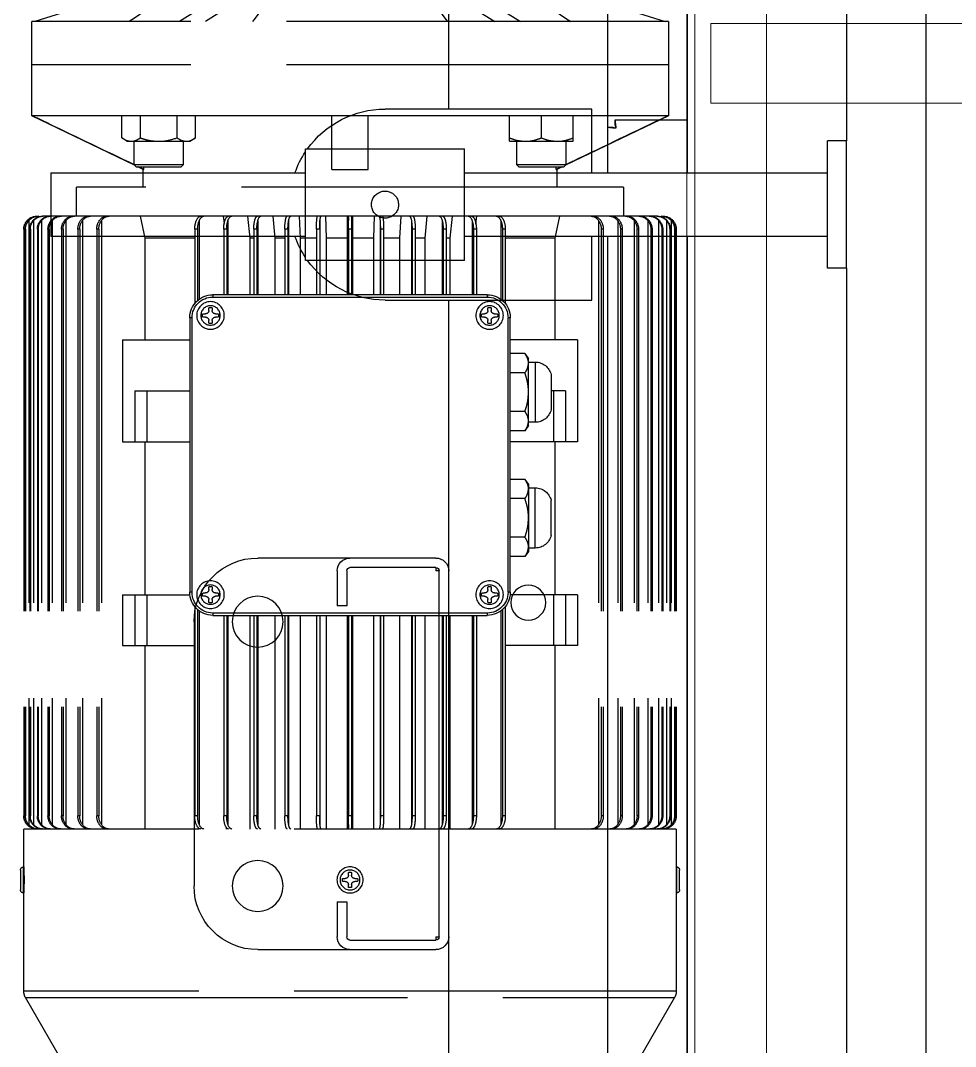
# Model space of a CAD drawing. Header units: millimetres. Extents: x 163705 to 1616509, y 81827 to 302547.
# Drawn here: x 595816.3 to 596110, y 147583.9 to 147906.1 of the extents above; entities that cross this region are included whole.
import ezdxf

# ---------------------------------------------------------------- set-up
doc = ezdxf.new("R2010")
doc.units = ezdxf.units.MM
doc.header["$LTSCALE"] = 10
doc.linetypes.add('ACAD_ISO02W100', pattern=[15, 12, -3])
doc.layers.add('1-虚线', color=8, linetype='ACAD_ISO02W100', lineweight=0)
doc.layers.add('1-设备轮廓', color=2, linetype='Continuous', lineweight=18)

# ---------------------------------------------------------------- blocks, each defined once
blk = doc.blocks.new('A$Cb1654539')
at = {"lineweight": 25}
for p, q in [((-53.91, 342.03), (-68.34, 317.04)), ((135.56, 317.04), (121.13, 342.03)), ((-68.34, 317.04), (135.56, 317.04)), ((-68.89, 314.99), (-68.89, 284.13)), ((136.11, 314.99), (-68.89, 314.99)), ((136.11, 284.13), (136.11, 314.99)), ((-68.93, 284.18), (-68.93, 275.98)), ((136.15, 275.98), (136.15, 284.18)), ((-69.92, 276.97), (-69.92, 283.2)), ((32.13, 280.58), (31.44, 280.58)), ((33.12, 282.25), (33.12, 281.56)), ((33.85, 282.49), (33.36, 282.49)), ((34.1, 281.56), (34.1, 282.25)), ((35.77, 280.58), (35.08, 280.58)), ((137.13, 283.2), (137.13, 276.97)), ((31.2, 280.33), (31.2, 279.84)), ((31.44, 279.59), (32.13, 279.59)), ((33.12, 278.61), (33.12, 277.92)), ((33.36, 277.67), (33.85, 277.67)), ((34.1, 277.92), (34.1, 278.61)), ((35.08, 279.59), (35.77, 279.59)), ((36.02, 279.84), (36.02, 280.33)), ((-68.89, 275.98), (-68.89, 264.08)), ((136.11, 264.08), (136.11, 275.98)), ((136.11, 264.08), (-68.89, 264.08)), ((-67.87, 262.09), (-67.87, 262.7)), ((-67.33, 72.99), (-67.33, 262.7)), ((-65.82, 72.99), (-65.82, 262.7)), ((-63.35, 72.99), (-63.35, 262.7)), ((-59.95, 72.99), (-59.95, 262.7)), ((-55.64, 72.99), (-55.64, 262.7)), ((-50.48, 72.99), (-50.48, 262.7)), ((-44.51, 72.99), (-44.51, 262.7)), ((-30.87, 206.48), (-30.87, 264.08)), ((-13.77, 195.58), (-13.77, 262.7)), ((-5.33, 263.53), (-5.33, 264.08)), ((-4.75, 196.97), (-4.75, 262.7)), ((2.16, 196.97), (2.16, 264.08)), ((4.64, 196.97), (4.64, 262.7)), ((9.95, 196.97), (9.95, 264.08)), ((14.31, 196.97), (14.31, 262.7)), ((17.97, 196.97), (17.97, 264.08)), ((24.17, 196.97), (24.17, 262.7)), ((26.14, 196.97), (26.14, 264.08)), ((32.83, 264.08), (32.83, 196.97)), ((33.1, 262.7), (33.1, 259.98)), ((34.12, 259.98), (34.12, 262.7)), ((34.38, 196.97), (34.38, 264.08)), ((41.07, 264.08), (41.07, 196.97)), ((43.04, 196.97), (43.04, 262.7)), ((49.24, 264.08), (49.24, 196.97)), ((52.9, 196.97), (52.9, 262.7)), ((57.26, 264.08), (57.26, 196.97)), ((62.57, 196.97), (62.57, 262.7)), ((65.05, 264.08), (65.05, 196.97)), ((71.97, 196.97), (71.97, 262.7)), ((72.54, 264.08), (72.54, 263.53)), ((80.99, 195.58), (80.99, 262.7)), ((98.08, 264.08), (98.08, 206.48)), ((111.72, 72.99), (111.72, 262.7)), ((117.7, 72.99), (117.7, 262.7)), ((122.86, 72.99), (122.86, 262.7)), ((127.16, 72.99), (127.16, 262.7)), ((130.56, 72.99), (130.56, 262.7)), ((133.03, 72.99), (133.03, 262.7)), ((134.54, 72.99), (134.54, 262.7)), ((135.08, 262.09), (135.08, 262.7)), ((-68.89, 75.7), (-68.89, 259.98)), ((-68.35, 259.98), (-68.45, 259.98)), ((-68.45, 75.7), (-68.45, 259.98)), ((-68.35, 75.7), (-68.35, 259.98)), ((-66.82, 259.98), (-67.02, 259.98)), ((-67.02, 75.7), (-67.02, 259.98)), ((-66.82, 75.7), (-66.82, 259.98)), ((-64.33, 259.98), (-64.63, 259.98)), ((-64.63, 75.7), (-64.63, 259.98)), ((-64.33, 75.7), (-64.33, 259.98)), ((-60.89, 259.98), (-61.29, 259.98)), ((-61.29, 75.7), (-61.29, 259.98)), ((-60.89, 75.7), (-60.89, 259.98)), ((-56.55, 259.98), (-57.03, 259.98)), ((-57.03, 75.7), (-57.03, 259.98)), ((-56.55, 75.7), (-56.55, 259.98)), ((-51.9, 75.7), (-51.9, 259.98)), ((-51.33, 259.98), (-51.9, 259.98)), ((-51.33, 75.7), (-51.33, 259.98)), ((-45.3, 259.98), (-45.95, 259.98)), ((-45.95, 75.7), (-45.95, 259.98)), ((-45.3, 75.7), (-45.3, 259.98)), ((-15.16, 194.25), (-15.16, 259.98)), ((-14.26, 259.98), (-15.16, 259.98)), ((-14.26, 195.19), (-14.26, 259.98)), ((-6.09, 196.97), (-6.09, 259.98)), ((-5.14, 259.98), (-6.09, 259.98)), ((-5.14, 196.97), (-5.14, 259.98)), ((4.34, 259.98), (3.36, 259.98)), ((3.36, 196.97), (3.36, 259.98)), ((4.34, 196.97), (4.34, 259.98)), ((14.11, 259.98), (13.11, 259.98)), ((13.11, 196.97), (13.11, 259.98)), ((14.11, 196.97), (14.11, 259.98)), ((23.05, 196.97), (23.05, 259.98)), ((24.07, 259.98), (23.05, 259.98)), ((24.07, 196.97), (24.07, 259.98)), ((34.12, 259.98), (33.1, 259.98)), ((33.1, 196.97), (33.1, 259.98)), ((34.12, 196.97), (34.12, 259.98)), ((44.16, 259.98), (43.14, 259.98)), ((43.14, 196.97), (43.14, 259.98)), ((44.16, 196.97), (44.16, 259.98)), ((53.1, 196.97), (53.1, 259.98)), ((54.11, 259.98), (53.1, 259.98)), ((54.11, 196.97), (54.11, 259.98)), ((62.87, 196.97), (62.87, 259.98)), ((63.85, 259.98), (62.87, 259.98)), ((63.85, 196.97), (63.85, 259.98)), ((72.36, 196.97), (72.36, 259.98)), ((73.31, 259.98), (72.36, 259.98)), ((73.31, 196.97), (73.31, 259.98)), ((81.47, 195.19), (81.47, 259.98)), ((82.38, 259.98), (81.47, 259.98)), ((82.38, 194.25), (82.38, 259.98)), ((113.17, 259.98), (112.52, 259.98)), ((112.52, 75.7), (112.52, 259.98)), ((113.17, 75.7), (113.17, 259.98)), ((118.55, 75.7), (118.55, 259.98)), ((119.12, 259.98), (118.55, 259.98)), ((119.12, 75.7), (119.12, 259.98)), ((123.76, 75.7), (123.76, 259.98)), ((124.25, 259.98), (123.76, 259.98)), ((124.25, 75.7), (124.25, 259.98)), ((128.11, 75.7), (128.11, 259.98)), ((128.5, 259.98), (128.11, 259.98)), ((128.5, 75.7), (128.5, 259.98)), ((131.55, 75.7), (131.55, 259.98)), ((131.84, 259.98), (131.55, 259.98)), ((131.84, 75.7), (131.84, 259.98)), ((134.24, 259.98), (134.04, 259.98)), ((134.04, 75.7), (134.04, 259.98)), ((134.24, 75.7), (134.24, 259.98)), ((135.56, 75.7), (135.56, 259.98)), ((135.66, 259.98), (135.56, 259.98)), ((135.66, 75.7), (135.66, 259.98)), ((136.11, 75.7), (136.11, 259.98)), ((-37.83, 190.48), (-37.83, 206.48)), ((-37.83, 206.48), (-34.05, 206.48)), ((-34.05, 190.48), (-34.05, 206.48)), ((-34.05, 206.48), (-30.27, 206.48)), ((-30.27, 206.48), (-15.16, 206.48)), ((-30.27, 190.48), (-30.27, 206.48)), ((97.49, 206.48), (82.38, 206.48)), ((97.49, 190.48), (97.49, 206.48)), ((101.27, 206.48), (97.49, 206.48)), ((101.27, 190.48), (101.27, 206.48)), ((105.05, 206.48), (101.27, 206.48)), ((105.05, 190.48), (105.05, 206.48)), ((-9.51, 196.25), (-9.51, 196.97)), ((-9.51, 196.97), (76.73, 196.97)), ((76.73, 196.25), (76.73, 196.97)), ((76.73, 196.25), (-9.51, 196.25)), ((-37.83, 190.48), (-34.05, 190.48)), ((-34.05, 190.48), (-30.27, 190.48)), ((-30.87, 142.48), (-30.87, 190.48)), ((-30.27, 190.48), (-16.7, 190.48)), ((-12.78, 190.73), (-12.78, 190.21)), ((-11.79, 190.99), (-12.52, 190.99)), ((-10.75, 192.76), (-10.75, 192.03)), ((-9.97, 193.02), (-10.49, 193.02)), ((-9.71, 192.03), (-9.71, 192.76)), ((-7.94, 190.99), (-8.67, 190.99)), ((-7.68, 190.21), (-7.68, 190.73)), ((74.9, 190.73), (74.9, 190.21)), ((75.89, 190.99), (75.16, 190.99)), ((76.93, 192.76), (76.93, 192.03)), ((77.71, 193.02), (77.19, 193.02)), ((77.97, 192.03), (77.97, 192.76)), ((79.74, 190.99), (79.01, 190.99)), ((80, 190.21), (80, 190.73)), ((97.49, 190.48), (83.92, 190.48)), ((101.27, 190.48), (97.49, 190.48)), ((98.08, 190.48), (98.08, 142.48)), ((105.05, 190.48), (101.27, 190.48)), ((-16.02, 189.74), (-16.74, 189.74)), ((-16.74, 103.51), (-16.74, 189.74)), ((-16.02, 189.74), (-16.02, 103.51)), ((-12.52, 189.95), (-11.79, 189.95)), ((-10.75, 188.9), (-10.75, 188.18)), ((-10.49, 187.92), (-9.97, 187.92)), ((-9.71, 188.18), (-9.71, 188.9)), ((-8.67, 189.95), (-7.94, 189.95)), ((75.16, 189.95), (75.89, 189.95)), ((76.93, 188.9), (76.93, 188.18)), ((77.19, 187.92), (77.71, 187.92)), ((77.97, 188.18), (77.97, 188.9)), ((79.01, 189.95), (79.74, 189.95)), ((83.95, 189.74), (83.23, 189.74)), ((83.23, 103.51), (83.23, 189.74)), ((83.95, 189.74), (83.95, 103.51)), ((88.55, 178.5), (83.95, 178.5)), ((89.69, 176.87), (88.55, 178.5)), ((89.69, 175.47), (89.69, 176.87)), ((91.81, 175.82), (89.69, 175.82)), ((89.69, 166.38), (89.69, 175.47)), ((91.81, 175.82), (91.81, 156.93)), ((88.55, 172.44), (83.95, 172.44)), ((96.76, 171.9), (96.76, 160.85)), ((89.69, 157.29), (89.69, 166.38)), ((88.55, 160.32), (83.95, 160.32)), ((88.55, 154.26), (89.69, 155.88)), ((89.69, 155.88), (89.69, 157.29)), ((89.69, 156.93), (91.81, 156.93)), ((88.55, 154.26), (83.95, 154.26)), ((-37.83, 110.48), (-37.83, 142.48)), ((-37.83, 142.48), (-34.05, 142.48)), ((-34.05, 126.48), (-34.05, 142.48)), ((-34.05, 142.48), (-30.27, 142.48)), ((-30.27, 142.48), (-16.74, 142.48)), ((-30.27, 126.48), (-30.27, 142.48)), ((97.49, 142.48), (83.95, 142.48)), ((97.49, 126.48), (97.49, 142.48)), ((101.27, 142.48), (97.49, 142.48)), ((101.27, 126.48), (101.27, 142.48)), ((105.05, 142.48), (101.27, 142.48)), ((105.05, 110.48), (105.05, 142.48)), ((88.55, 138.99), (83.95, 138.99)), ((89.69, 137.37), (88.55, 138.99)), ((89.69, 137.37), (89.69, 135.96)), ((91.81, 136.32), (89.69, 136.32)), ((89.69, 135.96), (89.69, 126.87)), ((91.81, 117.43), (91.81, 136.32)), ((88.55, 132.93), (83.95, 132.93)), ((96.76, 121.35), (96.76, 132.4)), ((-34.05, 126.48), (-30.27, 126.48)), ((-30.27, 126.48), (-16.74, 126.48)), ((89.69, 126.87), (89.69, 117.78)), ((97.49, 126.48), (96.76, 126.48)), ((101.27, 126.48), (97.49, 126.48)), ((88.55, 120.81), (83.95, 120.81)), ((88.55, 114.75), (89.69, 116.38)), ((89.69, 117.78), (89.69, 116.38)), ((89.69, 117.43), (91.81, 117.43)), ((88.55, 114.75), (83.95, 114.75)), ((-37.83, 110.48), (-16.74, 110.48)), ((-30.87, 78.48), (-30.87, 110.48)), ((105.05, 110.48), (83.95, 110.48)), ((98.08, 110.48), (98.08, 78.48)), ((-16.02, 103.51), (-16.74, 103.51)), ((-11.79, 103.31), (-12.52, 103.31)), ((-10.75, 105.07), (-10.75, 104.35)), ((-9.97, 105.33), (-10.49, 105.33)), ((-9.71, 104.35), (-9.71, 105.07)), ((-7.94, 103.31), (-8.67, 103.31)), ((75.89, 103.31), (75.16, 103.31)), ((76.93, 105.07), (76.93, 104.35)), ((77.71, 105.33), (77.19, 105.33)), ((77.97, 104.35), (77.97, 105.07)), ((79.74, 103.31), (79.01, 103.31)), ((83.95, 103.51), (83.23, 103.51)), ((-12.78, 103.04), (-12.78, 102.52)), ((-12.52, 102.26), (-11.79, 102.26)), ((-10.75, 101.22), (-10.75, 100.5)), ((-10.49, 100.24), (-9.97, 100.24)), ((-9.71, 100.5), (-9.71, 101.22)), ((-8.67, 102.26), (-7.94, 102.26)), ((-7.68, 102.52), (-7.68, 103.04)), ((74.9, 103.04), (74.9, 102.52)), ((75.16, 102.26), (75.89, 102.26)), ((76.93, 101.22), (76.93, 100.5)), ((77.19, 100.24), (77.71, 100.24)), ((77.97, 100.5), (77.97, 101.22)), ((79.01, 102.26), (79.74, 102.26)), ((80, 102.52), (80, 103.04)), ((-15.16, 75.7), (-15.16, 99)), ((-14.26, 75.7), (-14.26, 98.06)), ((-13.77, 72.99), (-13.77, 97.67)), ((-9.51, 96.28), (-9.51, 97)), ((-9.51, 97), (76.73, 97)), ((76.73, 96.28), (76.73, 97)), ((80.99, 72.99), (80.99, 97.67)), ((81.47, 75.7), (81.47, 98.06)), ((82.38, 75.7), (82.38, 99)), ((76.73, 96.28), (-9.51, 96.28)), ((-6.09, 75.7), (-6.09, 96.28)), ((-5.14, 75.7), (-5.14, 96.28)), ((-4.75, 72.99), (-4.75, 96.28)), ((2.16, 78.48), (2.16, 96.28)), ((3.36, 75.7), (3.36, 96.28)), ((4.34, 75.7), (4.34, 96.28)), ((4.64, 72.99), (4.64, 96.28)), ((9.95, 78.48), (9.95, 96.28)), ((13.11, 75.7), (13.11, 96.28)), ((14.11, 75.7), (14.11, 96.28)), ((14.31, 72.99), (14.31, 96.28)), ((17.97, 78.48), (17.97, 96.28)), ((23.05, 75.7), (23.05, 96.28)), ((24.07, 75.7), (24.07, 96.28)), ((24.17, 72.99), (24.17, 96.28)), ((26.14, 78.48), (26.14, 96.28)), ((32.83, 96.28), (32.83, 78.48)), ((33.1, 75.7), (33.1, 96.28)), ((34.12, 75.7), (34.12, 96.28)), ((34.38, 78.48), (34.38, 96.28)), ((41.07, 96.28), (41.07, 78.48)), ((43.04, 72.99), (43.04, 96.28)), ((43.14, 75.7), (43.14, 96.28)), ((44.16, 75.7), (44.16, 96.28)), ((49.24, 96.28), (49.24, 78.48)), ((52.9, 72.99), (52.9, 96.28)), ((53.1, 75.7), (53.1, 96.28)), ((54.11, 75.7), (54.11, 96.28)), ((57.26, 96.28), (57.26, 78.48)), ((62.57, 72.99), (62.57, 96.28)), ((62.87, 75.7), (62.87, 96.28)), ((63.85, 75.7), (63.85, 96.28)), ((65.05, 96.28), (65.05, 78.48)), ((71.97, 72.99), (71.97, 96.28)), ((72.36, 75.7), (72.36, 96.28)), ((73.31, 75.7), (73.31, 96.28)), ((-32.31, 71.6), (-30.87, 78.48)), ((-15.16, 78.48), (-30.87, 78.48)), ((1.43, 71.6), (2.16, 78.48)), ((3.36, 78.48), (2.16, 78.48)), ((9.39, 71.6), (9.95, 78.48)), ((13.11, 78.48), (9.95, 78.48)), ((17.59, 71.6), (17.97, 78.48)), ((23.05, 78.48), (17.97, 78.48)), ((25.93, 71.6), (26.14, 78.48)), ((32.83, 78.48), (26.14, 78.48)), ((32.83, 78.48), (32.86, 71.6)), ((34.36, 71.6), (34.38, 78.48)), ((41.07, 78.48), (34.38, 78.48)), ((41.07, 78.48), (41.28, 71.6)), ((49.24, 78.48), (44.16, 78.48)), ((49.24, 78.48), (49.63, 71.6)), ((57.26, 78.48), (54.11, 78.48)), ((57.26, 78.48), (57.82, 71.6)), ((65.05, 78.48), (63.85, 78.48)), ((65.05, 78.48), (65.79, 71.6)), ((98.08, 78.48), (82.38, 78.48)), ((98.08, 78.48), (99.53, 71.6)), ((-68.35, 75.7), (-68.45, 75.7)), ((-66.82, 75.7), (-67.02, 75.7)), ((-64.33, 75.7), (-64.63, 75.7)), ((-60.89, 75.7), (-61.29, 75.7)), ((-56.55, 75.7), (-57.03, 75.7)), ((-51.33, 75.7), (-51.9, 75.7)), ((-45.3, 75.7), (-45.95, 75.7)), ((-14.26, 75.7), (-15.16, 75.7)), ((-5.14, 75.7), (-6.09, 75.7)), ((4.34, 75.7), (3.36, 75.7)), ((14.11, 75.7), (13.11, 75.7)), ((24.07, 75.7), (23.05, 75.7)), ((34.12, 75.7), (33.1, 75.7)), ((33.1, 75.7), (33.1, 72.99)), ((34.12, 72.99), (34.12, 75.7)), ((44.16, 75.7), (43.14, 75.7)), ((54.11, 75.7), (53.1, 75.7)), ((63.85, 75.7), (62.87, 75.7)), ((73.31, 75.7), (72.36, 75.7)), ((82.38, 75.7), (81.47, 75.7)), ((113.17, 75.7), (112.52, 75.7)), ((119.12, 75.7), (118.55, 75.7)), ((124.25, 75.7), (123.76, 75.7)), ((128.5, 75.7), (128.11, 75.7)), ((131.84, 75.7), (131.55, 75.7)), ((134.24, 75.7), (134.04, 75.7)), ((135.66, 75.7), (135.56, 75.7)), ((-67.87, 72.99), (-67.87, 73.59)), ((-64.26, 71.6), (-64.37, 71.6)), ((-62.79, 71.6), (-63.01, 71.6)), ((-60.72, 71.6), (-62.79, 71.6)), ((-60.39, 71.6), (-60.72, 71.6)), ((-57.52, 71.6), (-60.39, 71.6)), ((-57.09, 71.6), (-57.52, 71.6)), ((-53.44, 71.6), (-57.09, 71.6)), ((-52.91, 71.6), (-53.44, 71.6)), ((-48.52, 71.6), (-52.91, 71.6)), ((-52.29, 71.6), (-52.29, 62.48)), ((-47.9, 71.6), (-48.52, 71.6)), ((-42.81, 71.6), (-47.9, 71.6)), ((-42.1, 71.6), (-42.81, 71.6)), ((-32.31, 71.6), (-42.1, 71.6)), ((-13.27, 71.6), (-32.31, 71.6)), ((-12.28, 71.6), (-13.27, 71.6)), ((-6.22, 71.6), (-12.28, 71.6)), ((-6.22, 71.6), (-5.92, 73.91)), ((-4.56, 71.6), (-6.22, 71.6)), ((-3.53, 71.6), (-4.56, 71.6)), ((1.43, 71.6), (-3.53, 71.6)), ((4.51, 71.6), (1.43, 71.6)), ((5.58, 71.6), (4.51, 71.6)), ((9.39, 71.6), (5.58, 71.6)), ((13.86, 71.6), (9.39, 71.6)), ((14.96, 71.6), (13.86, 71.6)), ((17.59, 71.6), (14.96, 71.6)), ((23.41, 71.6), (17.59, 71.6)), ((24.52, 71.6), (23.41, 71.6)), ((25.93, 71.6), (24.52, 71.6)), ((32.86, 71.6), (25.93, 71.6)), ((33.05, 71.6), (32.86, 71.6)), ((34.17, 71.6), (33.05, 71.6)), ((34.36, 71.6), (34.17, 71.6)), ((41.28, 71.6), (34.36, 71.6)), ((42.7, 71.6), (41.28, 71.6)), ((43.81, 71.6), (42.7, 71.6)), ((49.63, 71.6), (43.81, 71.6)), ((52.26, 71.6), (49.63, 71.6)), ((53.35, 71.6), (52.26, 71.6)), ((57.82, 71.6), (53.35, 71.6)), ((61.64, 71.6), (57.82, 71.6)), ((62.71, 71.6), (61.64, 71.6)), ((65.79, 71.6), (62.71, 71.6)), ((70.75, 71.6), (65.79, 71.6)), ((71.78, 71.6), (70.75, 71.6)), ((73.44, 71.6), (71.78, 71.6)), ((73.13, 73.96), (73.44, 71.6)), ((79.5, 71.6), (73.44, 71.6)), ((80.49, 71.6), (79.5, 71.6)), ((99.53, 71.6), (80.49, 71.6)), ((109.32, 71.6), (99.53, 71.6)), ((110.03, 71.6), (109.32, 71.6)), ((115.11, 71.6), (110.03, 71.6)), ((115.74, 71.6), (115.11, 71.6)), ((120.13, 71.6), (115.74, 71.6)), ((119.5, 62.48), (119.5, 71.6)), ((120.65, 71.6), (120.13, 71.6)), ((124.3, 71.6), (120.65, 71.6)), ((124.73, 71.6), (124.3, 71.6)), ((127.61, 71.6), (124.73, 71.6)), ((127.93, 71.6), (127.61, 71.6)), ((130.01, 71.6), (127.93, 71.6)), ((130.23, 71.6), (130.01, 71.6)), ((131.59, 71.6), (131.48, 71.6)), ((135.08, 72.99), (135.08, 73.59)), ((119.5, 62.48), (-52.29, 62.48)), ((-31.39, 62.48), (-31.39, 56.88)), ((98.61, 56.88), (98.61, 62.48)), ((-34.09, 55.59), (-66.39, 40.08)), ((-33.59, 56.08), (-34.19, 55.48)), ((-34.19, 55.48), (-34.19, 48.08)), ((-18.8, 55.48), (-34.19, 55.48)), ((-33.59, 56.08), (-19.4, 56.08)), ((-31.39, 56.88), (-33.06, 56.08)), ((-31.14, 56.88), (-32.82, 56.08)), ((-31.39, 56.88), (-31.14, 56.88)), ((-31.14, 56.88), (-31.14, 56.08)), ((-18.8, 55.48), (-19.4, 56.08)), ((-18.8, 48.08), (-18.8, 55.48)), ((27.94, 56.88), (27.94, 40.08)), ((27.94, 56.88), (39.27, 56.88)), ((39.27, 56.88), (39.27, 40.08)), ((86.61, 56.08), (86.01, 55.48)), ((86.01, 55.48), (86.01, 48.08)), ((101.41, 55.48), (86.01, 55.48)), ((86.61, 56.08), (100.81, 56.08)), ((98.36, 56.88), (98.36, 56.08)), ((98.36, 56.88), (98.61, 56.88)), ((100.03, 56.08), (98.36, 56.88)), ((100.27, 56.08), (98.61, 56.88)), ((101.41, 55.48), (100.81, 56.08)), ((133.61, 40.08), (101.3, 55.59)), ((101.41, 48.08), (101.41, 55.48)), ((-36.5, 48.08), (-38.04, 47)), ((-38.04, 47), (-38.04, 40.08)), ((-36.5, 48.08), (-35.16, 48.08)), ((-35.16, 48.08), (-26.5, 48.08)), ((-32.27, 47), (-32.27, 40.08)), ((-26.5, 48.08), (-17.84, 48.08)), ((-20.72, 47), (-20.72, 40.08)), ((-17.84, 48.08), (-16.5, 48.08)), ((-14.95, 47), (-16.5, 48.08)), ((-14.95, 47), (-14.95, 40.08)), ((83.71, 48.08), (83.71, 47)), ((83.71, 48.08), (88.71, 48.08)), ((83.71, 47), (83.71, 40.08)), ((88.71, 48.08), (98.71, 48.08)), ((93.71, 47), (93.71, 40.08)), ((98.71, 48.08), (103.71, 48.08)), ((103.71, 48.08), (103.71, 47)), ((103.71, 47), (103.71, 40.08)), ((-66.39, 40.08), (-66.39, 24.08)), ((-66.23, 40.08), (-66.39, 40.08)), ((27.94, 40.08), (-66.23, 40.08)), ((39.27, 40.08), (27.94, 40.08)), ((133.45, 40.08), (39.27, 40.08)), ((133.61, 40.08), (133.45, 40.08)), ((133.61, 24.08), (133.61, 40.08)), ((-66.39, 24.08), (-66.39, 10.48)), ((133.61, 24.08), (-66.39, 24.08)), ((133.61, 10.48), (133.61, 24.08)), ((133.61, 10.48), (-66.39, 10.48)), ((-8.94, -7.62), (-65.39, 10.48)), ((8.29, -7.62), (-19.93, 10.48)), ((16.38, -7.62), (-11.85, 10.48)), ((50.84, -7.62), (79.07, 10.48)), ((58.92, -7.62), (87.15, 10.48)), ((76.15, -7.62), (132.61, 10.48))]:
    blk.add_line(p, q, dxfattribs=at)
for centre, radius in [((33.61, 280.08), 4.1), ((33.61, 280.08), 3.12), ((-10.23, 190.47), 4.34), ((-10.23, 190.47), 3.04), ((77.45, 190.47), 4.34), ((77.45, 190.47), 3.04), ((-10.23, 102.78), 4.34), ((77.45, 102.78), 4.34), ((-10.23, 102.78), 3.04), ((77.45, 102.78), 3.04)]:
    blk.add_circle(centre, radius, dxfattribs=at)
for centre, radius, start, end in [((-64.79, 314.99), 4.1, 150, 180), ((132.01, 314.99), 4.1, 0, 30), ((-68.93, 283.2), 0.984, 90, 180), ((-171.34, 280.08), 102.53, 357.7083, 2.2637), ((136.15, 283.2), 0.984, 0, 90), ((31.44, 280.33), 0.246, 90, 180), ((32.13, 281.56), 0.984, 270, 0), ((33.36, 282.25), 0.246, 90, 180), ((33.85, 282.25), 0.246, 0, 90), ((35.08, 281.56), 0.984, 180, 270), ((35.77, 280.33), 0.246, 0, 90), ((31.44, 279.84), 0.246, 180, 270), ((32.13, 278.61), 0.984, 0, 90), ((33.36, 277.92), 0.246, 180, 270), ((33.85, 277.92), 0.246, 270, 0), ((35.08, 278.61), 0.984, 90, 180), ((35.77, 279.84), 0.246, 270, 0), ((-68.93, 276.97), 0.984, 180, 270), ((136.15, 276.97), 0.984, 270, 0), ((-64.79, 259.98), 4.1, 138.5904, 180), ((-64.34, 259.99), 4.11, 138.7542, 180.0188), ((-64.24, 259.99), 4.11, 138.7542, 180.0188), ((-64.79, 259.98), 4.1, 90, 138.5904), ((-62.88, 259.99), 4.15, 139.2465, 180.0738), ((-62.68, 259.99), 4.15, 139.2465, 180.0738), ((-60.42, 260), 4.21, 140.0699, 180.161), ((-60.12, 260), 4.21, 140.0699, 180.161), ((-56.99, 260), 4.3, 141.2284, 180.2739), ((-56.6, 260), 4.3, 141.2284, 180.2739), ((-52.6, 260.01), 4.43, 142.7264, 180.4035), ((-52.12, 260.01), 4.43, 142.7264, 180.4035), ((-47.3, 260.03), 4.6, 144.5687, 180.539), ((-46.73, 260.03), 4.6, 144.5687, 180.539), ((-41.11, 260.04), 4.84, 146.7586, 180.6678), ((-40.46, 260.04), 4.84, 146.7586, 180.6678), ((-7.92, 260.09), 7.24, 158.9316, 180.8635), ((-7.02, 260.09), 7.24, 158.9316, 180.8635), ((2.65, 260.1), 8.74, 162.7549, 180.7847), ((3.6, 260.1), 8.74, 162.7549, 180.7847), ((14.7, 260.11), 11.34, 166.8282, 180.6492), ((15.68, 260.11), 11.34, 166.8282, 180.6492), ((29.77, 260.12), 16.66, 171.1015, 180.4641), ((30.77, 260.12), 16.66, 171.1015, 180.4641), ((55.95, 260.12), 32.9, 175.5147, 180.242), ((56.97, 260.12), 32.9, 175.5147, 180.242), ((10.24, 260.12), 32.9, 359.758, 4.4853), ((11.26, 260.12), 32.9, 359.758, 4.4853), ((36.44, 260.12), 16.66, 359.5359, 8.8985), ((37.45, 260.12), 16.66, 359.5359, 8.8985), ((51.54, 260.11), 11.34, 359.3508, 13.1718), ((52.52, 260.11), 11.34, 359.3508, 13.1718), ((63.62, 260.1), 8.74, 359.2153, 17.2451), ((64.56, 260.1), 8.74, 359.2153, 17.2451), ((74.23, 260.09), 7.24, 359.1365, 21.0684), ((75.14, 260.09), 7.24, 359.1365, 21.0684), ((107.67, 260.04), 4.84, 359.3322, 33.2414), ((108.32, 260.04), 4.84, 359.3322, 33.2414), ((113.95, 260.03), 4.6, 359.461, 35.4313), ((114.52, 260.03), 4.6, 359.461, 35.4313), ((119.34, 260.01), 4.43, 359.5965, 37.2736), ((119.82, 260.01), 4.43, 359.5965, 37.2736), ((123.81, 260), 4.3, 359.7261, 38.7716), ((124.2, 260), 4.3, 359.7261, 38.7716), ((127.34, 260), 4.21, 359.839, 39.9301), ((127.64, 260), 4.21, 359.839, 39.9301), ((132.01, 259.98), 4.1, 41.4096, 90), ((129.89, 259.99), 4.15, 359.9262, 40.7535), ((130.09, 259.99), 4.15, 359.9262, 40.7535), ((131.45, 259.99), 4.11, 359.9812, 41.2458), ((131.55, 259.99), 4.11, 359.9812, 41.2458), ((132.01, 259.98), 4.1, 0, 41.4096), ((-9.51, 189.74), 7.23, 90, 180), ((76.73, 189.74), 7.23, 0, 90), ((-9.51, 189.74), 6.51, 90, 180), ((76.73, 189.74), 6.51, 0, 90), ((-12.52, 190.73), 0.26, 90, 180), ((-12.52, 190.21), 0.26, 180, 270), ((-11.79, 192.03), 1.04, 270, 0), ((-10.49, 192.76), 0.26, 90, 180), ((-9.97, 192.76), 0.26, 0, 90), ((-8.67, 192.03), 1.04, 180, 270), ((-7.94, 190.73), 0.26, 0, 90), ((-7.94, 190.21), 0.26, 270, 0), ((75.16, 190.73), 0.26, 90, 180), ((75.16, 190.21), 0.26, 180, 270), ((75.89, 192.03), 1.04, 270, 0), ((77.19, 192.76), 0.26, 90, 180), ((77.71, 192.76), 0.26, 360, 90), ((79.01, 192.03), 1.04, 180, 270), ((79.74, 190.73), 0.26, 0, 90), ((79.74, 190.21), 0.26, 270, 0), ((-11.79, 188.9), 1.04, 0, 90), ((-10.49, 188.18), 0.26, 180, 270), ((-9.97, 188.18), 0.26, 270, 0), ((-8.67, 188.9), 1.04, 90, 180), ((75.89, 188.9), 1.04, 0, 90), ((77.19, 188.18), 0.26, 180, 270), ((77.71, 188.18), 0.26, 270, 0), ((79.01, 188.9), 1.04, 90, 180), ((91.81, 170.74), 5.09, 13.2126, 90), ((91.81, 162.01), 5.09, 270, 346.7874), ((91.81, 131.24), 5.09, 13.2126, 90), ((91.81, 122.51), 5.09, 270, 346.7874), ((-9.51, 103.51), 7.23, 180, 270), ((-9.51, 103.51), 6.51, 180, 270), ((-12.52, 103.04), 0.26, 90, 180), ((-11.79, 104.35), 1.04, 270, 0), ((-10.49, 105.07), 0.26, 90, 180), ((-9.97, 105.07), 0.26, 0, 90), ((-8.67, 104.35), 1.04, 180, 270), ((-7.94, 103.04), 0.26, 0, 90), ((75.16, 103.04), 0.26, 90, 180), ((75.89, 104.35), 1.04, 270, 0), ((76.73, 103.51), 7.23, 270, 0), ((76.73, 103.51), 6.51, 270, 0), ((77.19, 105.07), 0.26, 90, 180), ((77.71, 105.07), 0.26, 0, 90), ((79.01, 104.35), 1.04, 180, 270), ((79.74, 103.04), 0.26, 0, 90), ((-12.52, 102.52), 0.26, 180, 270), ((-11.79, 101.22), 1.04, 360, 90), ((-10.49, 100.5), 0.26, 180, 270), ((-9.97, 100.5), 0.26, 270, 0), ((-8.67, 101.22), 1.04, 90, 180), ((-7.94, 102.52), 0.26, 270, 0), ((75.16, 102.52), 0.26, 180, 270), ((75.89, 101.22), 1.04, 360, 90), ((77.19, 100.5), 0.26, 180, 270), ((77.71, 100.5), 0.26, 270, 0), ((79.01, 101.22), 1.04, 90, 180), ((79.74, 102.52), 0.26, 270, 0), ((-64.79, 75.7), 4.1, 180, 221.4096), ((-64.34, 75.7), 4.11, 179.9812, 221.2458), ((-64.24, 75.7), 4.11, 179.9812, 221.2458), ((-62.88, 75.69), 4.15, 179.9262, 220.7535), ((-62.68, 75.69), 4.15, 179.9262, 220.7535), ((-60.42, 75.69), 4.21, 179.839, 219.9301), ((-60.12, 75.69), 4.21, 179.839, 219.9301), ((-56.99, 75.68), 4.3, 179.7261, 218.7716), ((-56.6, 75.68), 4.3, 179.7261, 218.7716), ((-52.6, 75.67), 4.43, 179.5965, 217.2736), ((-52.12, 75.67), 4.43, 179.5965, 217.2736), ((-47.3, 75.65), 4.6, 179.461, 215.4313), ((-46.73, 75.65), 4.6, 179.461, 215.4313), ((-41.11, 75.64), 4.84, 179.3322, 213.2414), ((-40.46, 75.64), 4.84, 179.3322, 213.2414), ((-7.92, 75.59), 7.24, 179.1365, 201.0684), ((-7.02, 75.59), 7.24, 179.1365, 201.0684), ((2.65, 75.58), 8.74, 179.2153, 197.2451), ((3.6, 75.58), 8.74, 179.2153, 197.2451), ((14.7, 75.57), 11.34, 179.3508, 193.1718), ((15.68, 75.57), 11.34, 179.3508, 193.1718), ((29.77, 75.56), 16.66, 179.5359, 188.8985), ((30.77, 75.56), 16.66, 179.5359, 188.8985), ((55.95, 75.56), 32.9, 179.758, 184.4853), ((56.97, 75.56), 32.9, 179.758, 184.4853), ((10.24, 75.56), 32.9, 355.5147, 0.242), ((11.26, 75.56), 32.9, 355.5147, 0.242), ((36.44, 75.56), 16.66, 351.1015, 0.4641), ((37.45, 75.56), 16.66, 351.1015, 0.4641), ((51.54, 75.57), 11.34, 346.8282, 0.6492), ((52.52, 75.57), 11.34, 346.8282, 0.6492), ((63.62, 75.58), 8.74, 342.7549, 0.7847), ((64.56, 75.58), 8.74, 342.7549, 0.7847), ((74.23, 75.59), 7.24, 338.9316, 0.8635), ((75.14, 75.59), 7.24, 338.9316, 0.8635), ((107.67, 75.64), 4.84, 326.7586, 0.6678), ((108.32, 75.64), 4.84, 326.7586, 0.6678), ((113.95, 75.65), 4.6, 324.5687, 0.539), ((114.52, 75.65), 4.6, 324.5687, 0.539), ((119.34, 75.67), 4.43, 322.7264, 0.4035), ((119.82, 75.67), 4.43, 322.7264, 0.4035), ((123.81, 75.68), 4.3, 321.2284, 0.2739), ((124.2, 75.68), 4.3, 321.2284, 0.2739), ((127.34, 75.69), 4.21, 320.0699, 0.161), ((127.64, 75.69), 4.21, 320.0699, 0.161), ((129.89, 75.69), 4.15, 319.2465, 0.0738), ((130.09, 75.69), 4.15, 319.2465, 0.0738), ((131.45, 75.7), 4.11, 318.7542, 0.0188), ((131.55, 75.7), 4.11, 318.7542, 0.0188), ((132.01, 75.7), 4.1, 318.5904, 360), ((-64.79, 75.7), 4.1, 221.4096, 270), ((132.01, 75.7), 4.1, 270, 318.5904)]:
    blk.add_arc(centre, radius, start, end, dxfattribs=at)
for centre, ratio, start_param, end_param in [((-64.37, 259.98), 0.9937, 0, 0.848062), ((-64.26, 259.98), 0.99667, 0, 0.848062), ((-63.01, 259.98), 0.977829, 0, 0.848062), ((-62.79, 259.98), 0.983741, 0, 0.848062), ((-60.72, 259.98), 0.952542, 0, 0.848062), ((-60.39, 259.98), 0.961339, 0, 0.848062), ((-57.52, 259.98), 0.918081, 0, 0.848062), ((-57.09, 259.98), 0.929678, 0, 0.848062), ((-53.44, 259.98), 0.874779, 0, 0.848062), ((-52.91, 259.98), 0.889064, 0, 0.848062), ((-48.52, 259.98), 0.823052, 0, 0.848062), ((-47.9, 259.98), 0.839887, 0, 0.848062), ((-42.81, 259.98), 0.763398, 0, 0.848062), ((-42.1, 259.98), 0.782622, 0, 0.848062), ((-13.27, 259.98), 0.458034, 0, 0.848062), ((-12.28, 259.98), 0.484759, 0, 0.848062), ((-4.56, 259.98), 0.368685, 0, 0.848062), ((-3.53, 259.98), 0.396682, 0, 0.848062), ((4.51, 259.98), 0.275786, 0, 0.848062), ((5.58, 259.98), 0.304784, 0, 0.848062), ((13.86, 259.98), 0.18023, 0, 0.848062), ((14.96, 259.98), 0.209951, 0, 0.848062), ((23.41, 259.98), 0.082939, 0, 0.848062), ((24.52, 259.98), 0.113096, 0, 0.848062), ((33.05, 259.98), 0.015152, 5.435123, 6.283185), ((34.17, 259.98), 0.015152, 0, 0.848062), ((42.7, 259.98), 0.113096, 5.435123, 6.283185), ((43.81, 259.98), 0.082939, 5.435123, 6.283185), ((52.26, 259.98), 0.209951, 5.435123, 6.283185), ((53.35, 259.98), 0.18023, 5.435123, 6.283185), ((61.64, 259.98), 0.304784, 5.435123, 6.283185), ((62.71, 259.98), 0.275786, 5.435123, 6.283185), ((70.75, 259.98), 0.396682, 5.435123, 6.283185), ((71.78, 259.98), 0.368685, 5.435123, 6.283185), ((79.5, 259.98), 0.484759, 5.435123, 6.283185), ((80.49, 259.98), 0.458034, 5.435123, 6.283185), ((109.32, 259.98), 0.782622, 5.435123, 6.283185), ((110.03, 259.98), 0.763398, 5.435123, 6.283185), ((115.11, 259.98), 0.839887, 5.435123, 6.283185), ((115.74, 259.98), 0.823052, 5.435123, 6.283185), ((120.13, 259.98), 0.889064, 5.435123, 6.283185), ((120.65, 259.98), 0.874779, 5.435123, 6.283185), ((124.3, 259.98), 0.929678, 5.435123, 6.283185), ((124.73, 259.98), 0.918081, 5.435123, 6.283185), ((127.61, 259.98), 0.961339, 5.435123, 6.283185), ((127.93, 259.98), 0.952542, 5.435123, 6.283185), ((130.01, 259.98), 0.983741, 5.435123, 6.283185), ((130.23, 259.98), 0.977829, 5.435123, 6.283185), ((131.48, 259.98), 0.99667, 5.435123, 6.283185), ((131.59, 259.98), 0.9937, 5.435123, 6.283185), ((-64.37, 75.7), 0.9937, 2.293531, 3.141593), ((-64.26, 75.7), 0.99667, 2.293531, 3.141593), ((-63.01, 75.7), 0.977829, 2.293531, 3.141593), ((-62.79, 75.7), 0.983741, 2.293531, 3.141593), ((-60.72, 75.7), 0.952542, 2.293531, 3.141593), ((-60.39, 75.7), 0.961339, 2.293531, 3.141593), ((-57.52, 75.7), 0.918081, 2.293531, 3.141593), ((-57.09, 75.7), 0.929678, 2.293531, 3.141593), ((-53.44, 75.7), 0.874779, 2.293531, 3.141593), ((-52.91, 75.7), 0.889064, 2.293531, 3.141593), ((-48.52, 75.7), 0.823052, 2.293531, 3.141593), ((-47.9, 75.7), 0.839887, 2.293531, 3.141593), ((-42.81, 75.7), 0.763398, 2.293531, 3.141593), ((-42.1, 75.7), 0.782622, 2.293531, 3.141593), ((-13.27, 75.7), 0.458034, 2.293531, 3.141593), ((-12.28, 75.7), 0.484759, 2.293531, 3.141593), ((-4.56, 75.7), 0.368685, 2.293531, 3.141593), ((-3.53, 75.7), 0.396682, 2.293531, 3.141593), ((4.51, 75.7), 0.275786, 2.293531, 3.141593), ((5.58, 75.7), 0.304784, 2.293531, 3.141593), ((13.86, 75.7), 0.18023, 2.293531, 3.141593), ((14.96, 75.7), 0.209951, 2.293531, 3.141593), ((23.41, 75.7), 0.082939, 2.293531, 3.141593), ((24.52, 75.7), 0.113096, 2.293531, 3.141593), ((33.05, 75.7), 0.015152, 3.141593, 3.989655), ((34.17, 75.7), 0.015152, 2.293531, 3.141593), ((42.7, 75.7), 0.113096, 3.141593, 3.989655), ((43.81, 75.7), 0.082939, 3.141593, 3.989655), ((52.26, 75.7), 0.209951, 3.141593, 3.989655), ((53.35, 75.7), 0.18023, 3.141593, 3.989655), ((61.64, 75.7), 0.304784, 3.141593, 3.989655), ((62.71, 75.7), 0.275786, 3.141593, 3.989655), ((70.75, 75.7), 0.396682, 3.141593, 3.989655), ((71.78, 75.7), 0.368685, 3.141593, 3.989655), ((79.5, 75.7), 0.484759, 3.141593, 3.989655), ((80.49, 75.7), 0.458034, 3.141593, 3.989655), ((109.32, 75.7), 0.782622, 3.141593, 3.989655), ((110.03, 75.7), 0.763398, 3.141593, 3.989655), ((115.11, 75.7), 0.839887, 3.141593, 3.989655), ((115.74, 75.7), 0.823052, 3.141593, 3.989655), ((120.13, 75.7), 0.889064, 3.141593, 3.989655), ((120.65, 75.7), 0.874779, 3.141593, 3.989655), ((124.3, 75.7), 0.929678, 3.141593, 3.989655), ((124.73, 75.7), 0.918081, 3.141593, 3.989655), ((127.61, 75.7), 0.961339, 3.141593, 3.989655), ((127.93, 75.7), 0.952542, 3.141593, 3.989655), ((130.01, 75.7), 0.983741, 3.141593, 3.989655), ((130.23, 75.7), 0.977829, 3.141593, 3.989655), ((131.48, 75.7), 0.99667, 3.141593, 3.989655), ((131.59, 75.7), 0.9937, 3.141593, 3.989655)]:
    blk.add_ellipse(centre, major_axis=(0, 4.1), ratio=ratio, start_param=start_param, end_param=end_param, dxfattribs=at)
for points, knots in [([(136.11, 275.98), (136.11, 276.03), (136.1, 276.12), (136.08, 276.83), (136.05, 277.87), (136.03, 279.17), (136.02, 280.57), (136.04, 281.91), (136.07, 283.06), (136.09, 283.84), (136.11, 284.21), (136.11, 284.15), (136.11, 284.13)], [0, 0, 0, 0, 0.880637, 1.761257, 2.642319, 3.52367, 4.40454, 5.28491, 6.165541, 7.046787, 7.928042, 8.20633, 8.20633, 8.20633, 8.20633]), ([(88.55, 178.5), (88.86, 178.01), (89.5, 177.03), (89.62, 175.99), (89.69, 175.47)], [0, 0, 0, 0, 1.619128, 3.280618, 3.280618, 3.280618, 3.280618]), ([(89.69, 175.47), (89.68, 175.37), (89.67, 174.81), (89.4, 173.78), (88.83, 172.89), (88.55, 172.44)], [0, 0, 0, 0, 0.321217, 1.785505, 3.286132, 3.286132, 3.286132, 3.286132]), ([(88.55, 172.44), (88.72, 171.93), (89.12, 170.7), (89.58, 168.67), (89.65, 167.15), (89.69, 166.38)], [0, 0, 0, 0, 1.613588, 3.884306, 6.194764, 6.194764, 6.194764, 6.194764]), ([(89.69, 166.38), (89.67, 165.89), (89.63, 164.62), (89.27, 162.57), (88.79, 161.07), (88.55, 160.32)], [0, 0, 0, 0, 1.468866, 3.813321, 6.195313, 6.195313, 6.195313, 6.195313]), ([(88.55, 160.32), (88.86, 159.83), (89.5, 158.84), (89.62, 157.81), (89.69, 157.29)], [0, 0, 0, 0, 1.619128, 3.280618, 3.280618, 3.280618, 3.280618]), ([(89.69, 157.29), (89.68, 157.18), (89.67, 156.62), (89.4, 155.59), (88.83, 154.71), (88.55, 154.26)], [0, 0, 0, 0, 0.321217, 1.785505, 3.286132, 3.286132, 3.286132, 3.286132]), ([(88.55, 138.99), (88.86, 138.51), (89.5, 137.52), (89.62, 136.49), (89.69, 135.96)], [0, 0, 0, 0, 1.619128, 3.280618, 3.280618, 3.280618, 3.280618]), ([(89.69, 135.96), (89.68, 135.86), (89.67, 135.3), (89.4, 134.27), (88.83, 133.38), (88.55, 132.93)], [0, 0, 0, 0, 0.321217, 1.785505, 3.286132, 3.286132, 3.286132, 3.286132]), ([(88.55, 132.93), (88.72, 132.42), (89.12, 131.19), (89.58, 129.17), (89.65, 127.64), (89.69, 126.87)], [0, 0, 0, 0, 1.613588, 3.884306, 6.194764, 6.194764, 6.194764, 6.194764]), ([(89.69, 126.87), (89.67, 126.38), (89.63, 125.11), (89.27, 123.07), (88.79, 121.57), (88.55, 120.81)], [0, 0, 0, 0, 1.468866, 3.813321, 6.195313, 6.195313, 6.195313, 6.195313]), ([(88.55, 120.81), (88.86, 120.33), (89.5, 119.34), (89.62, 118.31), (89.69, 117.78)], [0, 0, 0, 0, 1.619128, 3.280618, 3.280618, 3.280618, 3.280618]), ([(89.69, 117.78), (89.68, 117.68), (89.67, 117.12), (89.4, 116.09), (88.83, 115.2), (88.55, 114.75)], [0, 0, 0, 0, 0.321217, 1.785505, 3.286132, 3.286132, 3.286132, 3.286132]), ([(-34.12, 55.46), (-43.09, 51.17), (-53.79, 46.04), (-64.5, 40.91), (-66.23, 40.08)], [0, 0, 0, 0, 29.833499, 35.603613, 35.603613, 35.603613, 35.603613]), ([(133.45, 40.08), (123.49, 44.86), (112.77, 49.99), (102.05, 55.12), (101.29, 55.48)], [0, 0, 0, 0, 33.132471, 35.651499, 35.651499, 35.651499, 35.651499]), ([(-38.04, 47), (-37.58, 47.3), (-36.64, 47.91), (-35.66, 48.02), (-35.16, 48.08)], [0, 0, 0, 0, 1.542394, 3.125142, 3.125142, 3.125142, 3.125142]), ([(-35.16, 48.08), (-35.06, 48.08), (-34.53, 48.07), (-33.54, 47.81), (-32.7, 47.27), (-32.27, 47)], [0, 0, 0, 0, 0.305989, 1.700883, 3.130394, 3.130394, 3.130394, 3.130394]), ([(-32.27, 47), (-31.78, 47.16), (-30.61, 47.55), (-28.68, 47.98), (-27.23, 48.05), (-26.5, 48.08)], [0, 0, 0, 0, 1.537117, 3.70022, 5.90118, 5.90118, 5.90118, 5.90118]), ([(-26.5, 48.08), (-26.03, 48.07), (-24.06, 48.02), (-22.17, 47.44), (-20.72, 47)], [0, 0, 0, 0, 1.400168, 5.897382, 5.897382, 5.897382, 5.897382]), ([(-20.72, 47), (-20.26, 47.3), (-19.32, 47.91), (-18.33, 48.02), (-17.84, 48.08)], [0, 0, 0, 0, 1.542394, 3.125142, 3.125142, 3.125142, 3.125142]), ([(-17.84, 48.08), (-17.74, 48.08), (-17.21, 48.07), (-16.22, 47.81), (-15.38, 47.27), (-14.95, 47)], [0, 0, 0, 0, 0.305989, 1.700883, 3.130394, 3.130394, 3.130394, 3.130394]), ([(83.71, 47), (84.51, 47.3), (86.14, 47.91), (87.85, 48.02), (88.71, 48.08)], [0, 0, 0, 0, 2.538577, 5.143572, 5.143572, 5.143572, 5.143572]), ([(88.71, 48.08), (88.88, 48.08), (89.8, 48.07), (91.5, 47.81), (92.97, 47.27), (93.71, 47)], [0, 0, 0, 0, 0.503075, 2.796418, 5.146675, 5.146675, 5.146675, 5.146675]), ([(93.71, 47), (94.51, 47.3), (96.14, 47.91), (97.85, 48.02), (98.71, 48.08)], [0, 0, 0, 0, 2.538577, 5.143572, 5.143572, 5.143572, 5.143572]), ([(98.71, 48.08), (98.88, 48.08), (99.8, 48.07), (101.5, 47.81), (102.97, 47.27), (103.71, 47)], [0, 0, 0, 0, 0.503075, 2.796418, 5.146675, 5.146675, 5.146675, 5.146675])]:
    blk.add_open_spline(points, degree=3, knots=knots, dxfattribs=at)
for points in [[(-8.94, -7.54), (-17.89, -1.54), (-26.83, 4.47), (-35.77, 10.48)], [(16.38, -7.54), (11.9, -1.54), (7.43, 4.47), (2.96, 10.48)], [(50.84, -7.54), (55.31, -1.54), (59.78, 4.47), (64.25, 10.48)], [(76.15, -7.54), (85.1, -1.54), (94.04, 4.47), (102.98, 10.48)]]:
    blk.add_open_spline(points, degree=3, dxfattribs=at)
blk = doc.blocks.new('A$Ce0621208')
for p, q in [((1899.79, 815.05), (-1114.06, 815.05)), ((1899.79, 812.55), (-1114.06, 812.55)), ((-954.06, 790.05), (1649.79, 790.05))]:
    blk.add_line(p, q)
blk.add_lwpolyline([(-914.06, 807.55), (-889.06, 807.55), (-889.06, 402.55), (-914.06, 402.55)], close=True)
blk = doc.blocks.new('G$C126DDED6')
at = {"rotation": 90}
blk.add_blockref('A$Ce0621208', (1640.05, 2164.12), dxfattribs=at)
at = {"layer": '1-虚线'}
blk.add_blockref('A$Cb1654539', (685.59, 1238.98), dxfattribs=at)
blk = doc.blocks.new('11')
at = {"lineweight": 25}
for p, q in [((1760.99, -944.32), (1760.99, -1024.32)), ((1760.99, -944.32), (1779.72, -944.32)), ((1779.72, -944.32), (1780.99, -944.32)), ((1780.99, -1024.32), (1780.99, -944.32)), ((1901.99, -989.32), (1984.99, -989.32)), ((1881.99, -1038.32), (1881.99, -1009.32)), ((2004.99, -1009.32), (2004.99, -1038.32)), ((1753.49, -1024.32), (1753.49, -1074.32)), ((1788.49, -1024.32), (1753.49, -1024.32)), ((1788.49, -1074.32), (1788.49, -1024.32)), ((1885.99, -1034.32), (1896.99, -1034.32)), ((1896.99, -1037.32), (1896.99, -1034.32)), ((1989.99, -1034.32), (2000.99, -1034.32)), ((1989.99, -1034.32), (1989.99, -1037.32)), ((1885.99, -1037.32), (1896.99, -1037.32)), ((1989.99, -1037.32), (2000.99, -1037.32)), ((1881.99, -1065.32), (1881.99, -1038.32)), ((1884.99, -1065.32), (1884.99, -1038.32)), ((2001.99, -1038.32), (2001.99, -1065.32)), ((2004.99, -1038.32), (2004.99, -1065.32)), ((1740.99, -1114.32), (1740.99, -1049.32)), ((1800.99, -1049.32), (1800.99, -1114.32)), ((1884.99, -1065.32), (1885.99, -1065.32)), ((1885.99, -1066.32), (1885.99, -1065.32)), ((2000.99, -1066.32), (1885.99, -1066.32)), ((2000.99, -1065.32), (2000.99, -1066.32)), ((2000.99, -1065.32), (2001.99, -1065.32)), ((1740.99, -1069.32), (1600.99, -1069.32)), ((1885.99, -1069.32), (1800.99, -1069.32)), ((2000.99, -1069.32), (1885.99, -1069.32)), ((2044.24, -1069.32), (2000.99, -1069.32)), ((1788.49, -1074.32), (1753.49, -1074.32)), ((1760.99, -1074.32), (1760.99, -1188.32)), ((1780.99, -1188.32), (1780.99, -1074.32)), ((1760.99, -1114.32), (1740.99, -1114.32)), ((1800.99, -1114.32), (1780.99, -1114.32)), ((1746.7, -1119.32), (1612.28, -1119.32)), ((1760.99, -1119.32), (1746.7, -1119.32)), ((1746.7, -1119.32), (1746.7, -1120.82)), ((2232.28, -1119.32), (1780.99, -1119.32)), ((1744.49, -1144.32), (1744.49, -1121.53)), ((1744.49, -1121.53), (1745.99, -1121.53)), ((1760.99, -1144.32), (1580.99, -1144.32)), ((2334.49, -1144.32), (1780.99, -1144.32)), ((1750.99, -1194.32), (1750.99, -1188.32)), ((1790.99, -1188.32), (1750.99, -1188.32)), ((1790.99, -1194.32), (1790.99, -1188.32)), ((1590.99, -1194.32), (1750.99, -1194.32)), ((1790.99, -1194.32), (1750.99, -1194.32)), ((1790.99, -1194.32), (2249.49, -1194.32)), ((2249.49, -1219.32), (1456.99, -1219.32))]:
    blk.add_line(p, q, dxfattribs=at)
for centre, radius in [((1901.99, -1009.32), 8), ((1984.99, -1009.32), 8), ((1895.99, -1094.32), 5.5)]:
    blk.add_circle(centre, radius, dxfattribs=at)
for centre, radius, start, end in [((1901.99, -1009.32), 20, 90, 180), ((1984.99, -1009.32), 20, 0, 90), ((1770.99, -1049.32), 30, 109.4712, 123.5573), ((1770.99, -1049.32), 30, 56.4427, 70.5288), ((1770.99, -1049.32), 30, 125.6853, 180), ((1770.99, -1049.32), 30, 0, 54.3147), ((1885.99, -1038.32), 4, 90, 180), ((2000.99, -1038.32), 4, 0, 90), ((1885.99, -1038.32), 1, 90, 180), ((2000.99, -1038.32), 1, 0, 90), ((1885.99, -1065.32), 4, 180, 270), ((1885.99, -1065.32), 1, 180, 270), ((2000.99, -1065.32), 1, 270, 0), ((2000.99, -1065.32), 4, 270, 0)]:
    blk.add_arc(centre, radius, start, end, dxfattribs=at)
blk.add_open_spline([(1770.99, -1053.57), (1770.52, -1053.53), (1769.58, -1053.43), (1768.33, -1052.73), (1767.35, -1051.67), (1766.78, -1050.33), (1766.68, -1048.89), (1767.06, -1047.51), (1767.86, -1046.33), (1769.01, -1045.47), (1770.4, -1045.03), (1771.84, -1045.08), (1773.17, -1045.58), (1774.27, -1046.5), (1775.02, -1047.73), (1775.32, -1049.16), (1775.13, -1050.58), (1774.5, -1051.85), (1773.48, -1052.86), (1772.25, -1053.47), (1771.38, -1053.54), (1770.99, -1053.57)], degree=3, knots=[0, 0, 0, 0, 1.403579, 2.806217, 4.233469, 5.680209, 7.099249, 8.486255, 9.886899, 11.325041, 12.767223, 14.174394, 15.562365, 16.974101, 18.418175, 19.853155, 21.249386, 22.638598, 24.062294, 25.509219, 26.669433, 26.669433, 26.669433, 26.669433], dxfattribs=at)
for points in [[(1746.99, -1121.82), (1746.97, -1121.49), (1746.92, -1120.84), (1746.85, -1120.01), (1746.77, -1119.43), (1746.72, -1119.36), (1746.7, -1119.32)], [(1746.99, -1121.82), (1746.97, -1121.69), (1746.92, -1121.43), (1746.85, -1121.1), (1746.77, -1120.87), (1746.72, -1120.84), (1746.7, -1120.82)], [(1744.49, -1121.53), (1744.53, -1121.55), (1744.6, -1121.6), (1745.18, -1121.67), (1746.01, -1121.75), (1746.66, -1121.8), (1746.99, -1121.82)], [(1745.99, -1121.53), (1746.01, -1121.55), (1746.04, -1121.6), (1746.27, -1121.67), (1746.6, -1121.75), (1746.86, -1121.8), (1746.99, -1121.82)]]:
    blk.add_open_spline(points, degree=3, dxfattribs=at)

msp = doc.modelspace()

# ---------------------------------------------------------------- block references
at = {"xscale": -1, "rotation": 89.99999999999984}
msp.add_blockref('11', (594881.46, 149619.282), dxfattribs=at)
at = {"layer": '1-设备轮廓', "xscale": -1, "rotation": 180}
msp.add_blockref('G$C126DDED6', (595200.592, 149155.24), dxfattribs=at)

doc.saveas('drawing.dxf')
